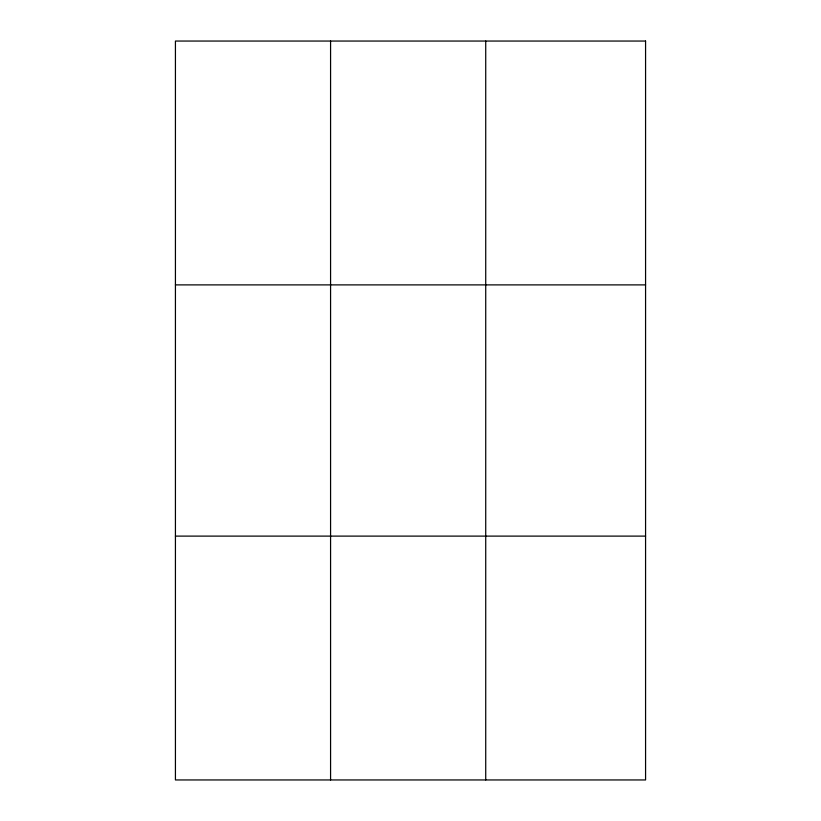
<?xml version="1.0" encoding="UTF-8"?>
<svg xmlns="http://www.w3.org/2000/svg" width="821" height="821" viewBox="0 0 821 821"><rect width="100%" height="100%" fill="white"/><g stroke="black" fill="none" stroke-linecap="round" stroke-linejoin="round"><path stroke-width="1.23" d="M330.576 779.95L330.576 41.05M485.724 779.95L485.724 41.05M175.427 284.887L645.573 284.887M175.427 536.113L645.573 536.113M645.573 41.05L645.573 779.95L175.427 779.95L175.427 41.05L645.573 41.05"/></g></svg>
